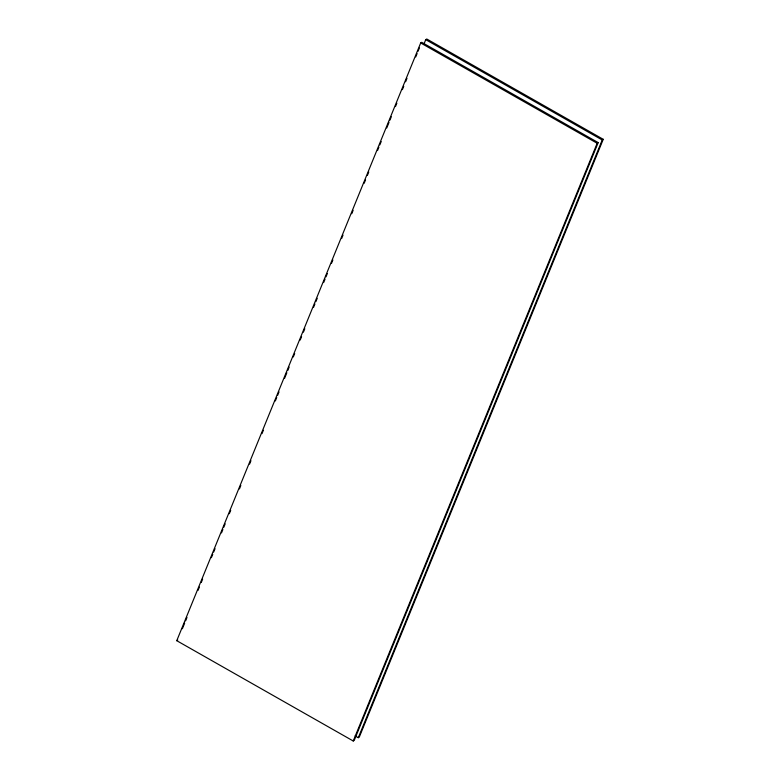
<?xml version="1.0" encoding="UTF-8"?>
<svg xmlns="http://www.w3.org/2000/svg" width="780" height="780" viewBox="0 0 780 780"><rect width="100%" height="100%" fill="white"/><g stroke="black" fill="none" stroke-linecap="round" stroke-linejoin="round"><path stroke-width="1.17" d="M176.758 640.692L420.693 42.959L421.707 42.296L598.182 142.603L354.256 740.337L353.243 741L176.758 640.692L177.772 640.029M182.374 628.758L184.675 623.113M185.601 620.861L186.976 617.477M198.022 590.411L199.407 587.028M201.25 582.514L202.624 579.13M211.37 557.7L212.755 554.317M213.671 552.065L215.056 548.681M221.5 532.896L222.875 529.513M223.801 527.251L225.176 523.867M229.32 513.718L230.704 510.334M239.45 488.904L240.825 485.521M249.571 464.1L250.955 460.707M262.002 433.641L263.377 430.258M275.35 400.94L276.724 397.556M277.651 395.294L279.026 391.911M284.554 378.378L286.855 372.743M287.771 370.49L289.156 367.107M293.299 356.957L294.674 353.574M300.202 340.041L301.577 336.658M303.42 332.144L304.805 328.76M313.55 307.33L314.925 303.947M315.851 301.694L317.226 298.311M323.671 282.516L325.055 279.133M325.972 276.88L327.356 273.497M331.5 263.348L332.875 259.964M341.62 238.534L343.005 235.15M351.751 213.72L353.125 210.337M364.172 183.271L365.557 179.887M367.399 175.373L368.774 171.99M377.52 150.569L378.904 147.186M379.821 144.924L381.206 141.541M386.724 128.008L389.025 122.372M389.951 120.11L391.326 116.727M395.47 106.577L396.854 103.194M402.373 89.661L403.757 86.278M405.6 81.773L406.975 78.39M415.72 56.959L417.105 53.576M418.022 51.314L419.406 47.931M423.901 44.167L425.744 39.663L426.757 39L603.242 139.308L359.307 737.042L358.293 737.704L355.124 735.901M353.243 741L597.178 143.267L598.182 142.603M358.293 737.704L602.228 139.971L603.242 139.308M425.744 39.663L602.228 139.971M420.693 42.959L597.178 143.267"/></g></svg>
